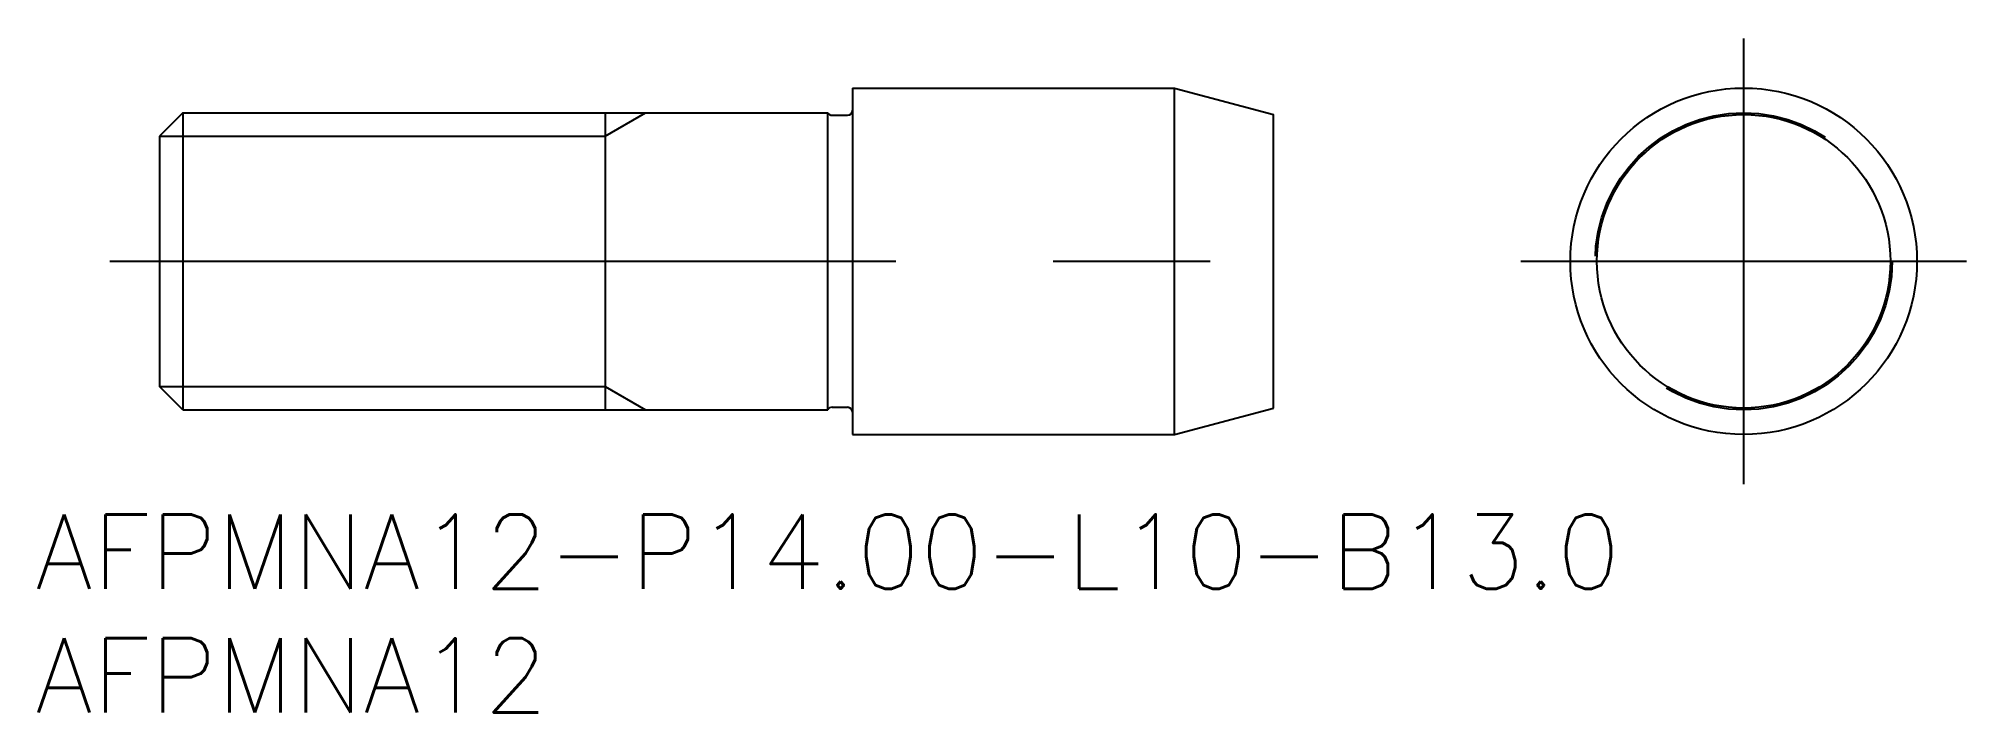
# Model space of a CAD drawing. Extents: x -68.9 to 9, y -18.2 to 9.
import ezdxf

# ---------------------------------------------------------------- set-up
doc = ezdxf.new("R2010")
doc.units = 0
doc.linetypes.add('CENTER', pattern=[50.8, 31.75, -6.35, 6.35, -6.35])
doc.linetypes.add('DASHED', pattern=[19.05, 12.7, -6.35])
doc.layers.get('0').update_dxf_attribs({"linetype": 'CONTINUOUS'})
doc.layers.add('CENTER', color=1, linetype='CONTINUOUS')
doc.styles.get("Standard").update_dxf_attribs({"font": 'txt.shx', "height": 3, "bigfont": 'bigfont.shx'})

msp = doc.modelspace()

# ---------------------------------------------------------------- linework, layer by layer
at = {"color": 7, "linetype": 'CONTINUOUS'}
for p, q in [((-36, 7), (-23, 7)), ((-36, 7), (-36, -7)), ((-23, -7), (-23, 7)), ((-23, 7), (-19, 5.928)), ((-63.053, 6), (-64, 5.053)), ((-63.053, 6), (-37, 6)), ((-63.053, 6), (-63.053, -6)), ((-46, 6), (-46, -6)), ((-37, -6), (-37, 6)), ((-36.827, 5.9), (-36.2, 5.9)), ((-19, -5.928), (-19, 5.928)), ((-64, 5.053), (-64, -5.053)), ((-63.053, -6), (-64, -5.053)), ((-63.053, -6), (-37, -6)), ((-36.827, -5.9), (-36.2, -5.9)), ((-23, -7), (-19, -5.928)), ((-36, -7), (-23, -7))]:
    msp.add_line(p, q, dxfattribs=at)
at = {"color": 3, "linetype": 'CONTINUOUS'}
for p, q in [((-46, 5.053), (-44.36, 6)), ((-64, 5.053), (-46, 5.053)), ((-64, -5.053), (-46, -5.053)), ((-46, -5.053), (-44.36, -6))]:
    msp.add_line(p, q, dxfattribs=at)
at = {"color": 7, "linetype": 'CONTINUOUS'}
for radius in [7, 5.928]:
    msp.add_circle((0, 0), radius, dxfattribs=at)
at = {"color": 3, "linetype": 'DASHED'}
msp.add_circle((0, 0), 6, dxfattribs=at)
at = {"color": 7, "linetype": 'CONTINUOUS'}
for centre, start, end in [((-36.827, 6.1), 210, 270), ((-36.2, 6.1), 270, 0), ((-36.827, -6.1), 90, 150), ((-36.2, -6.1), 0, 90)]:
    msp.add_arc(centre, 0.2, start, end, dxfattribs=at)
at = {"layer": 'CENTER', "color": 1, "linetype": 'CENTER'}
for p, q in [((0, 9), (0, -9)), ((-66, 0), (-17, 0)), ((-9, 0), (9, 0))]:
    msp.add_line(p, q, dxfattribs=at)

# ---------------------------------------------------------------- texts
at = {"color": 7, "linetype": 'CONTINUOUS'}
for s, p in [('AFPMNA12-P14.00-L10-B13.0', (-69.014, -13.229)), ('AFPMNA12', (-69.014, -18.229))]:
    msp.add_text(s, height=3, dxfattribs=at).set_placement(p)

doc.saveas('drawing.dxf')
